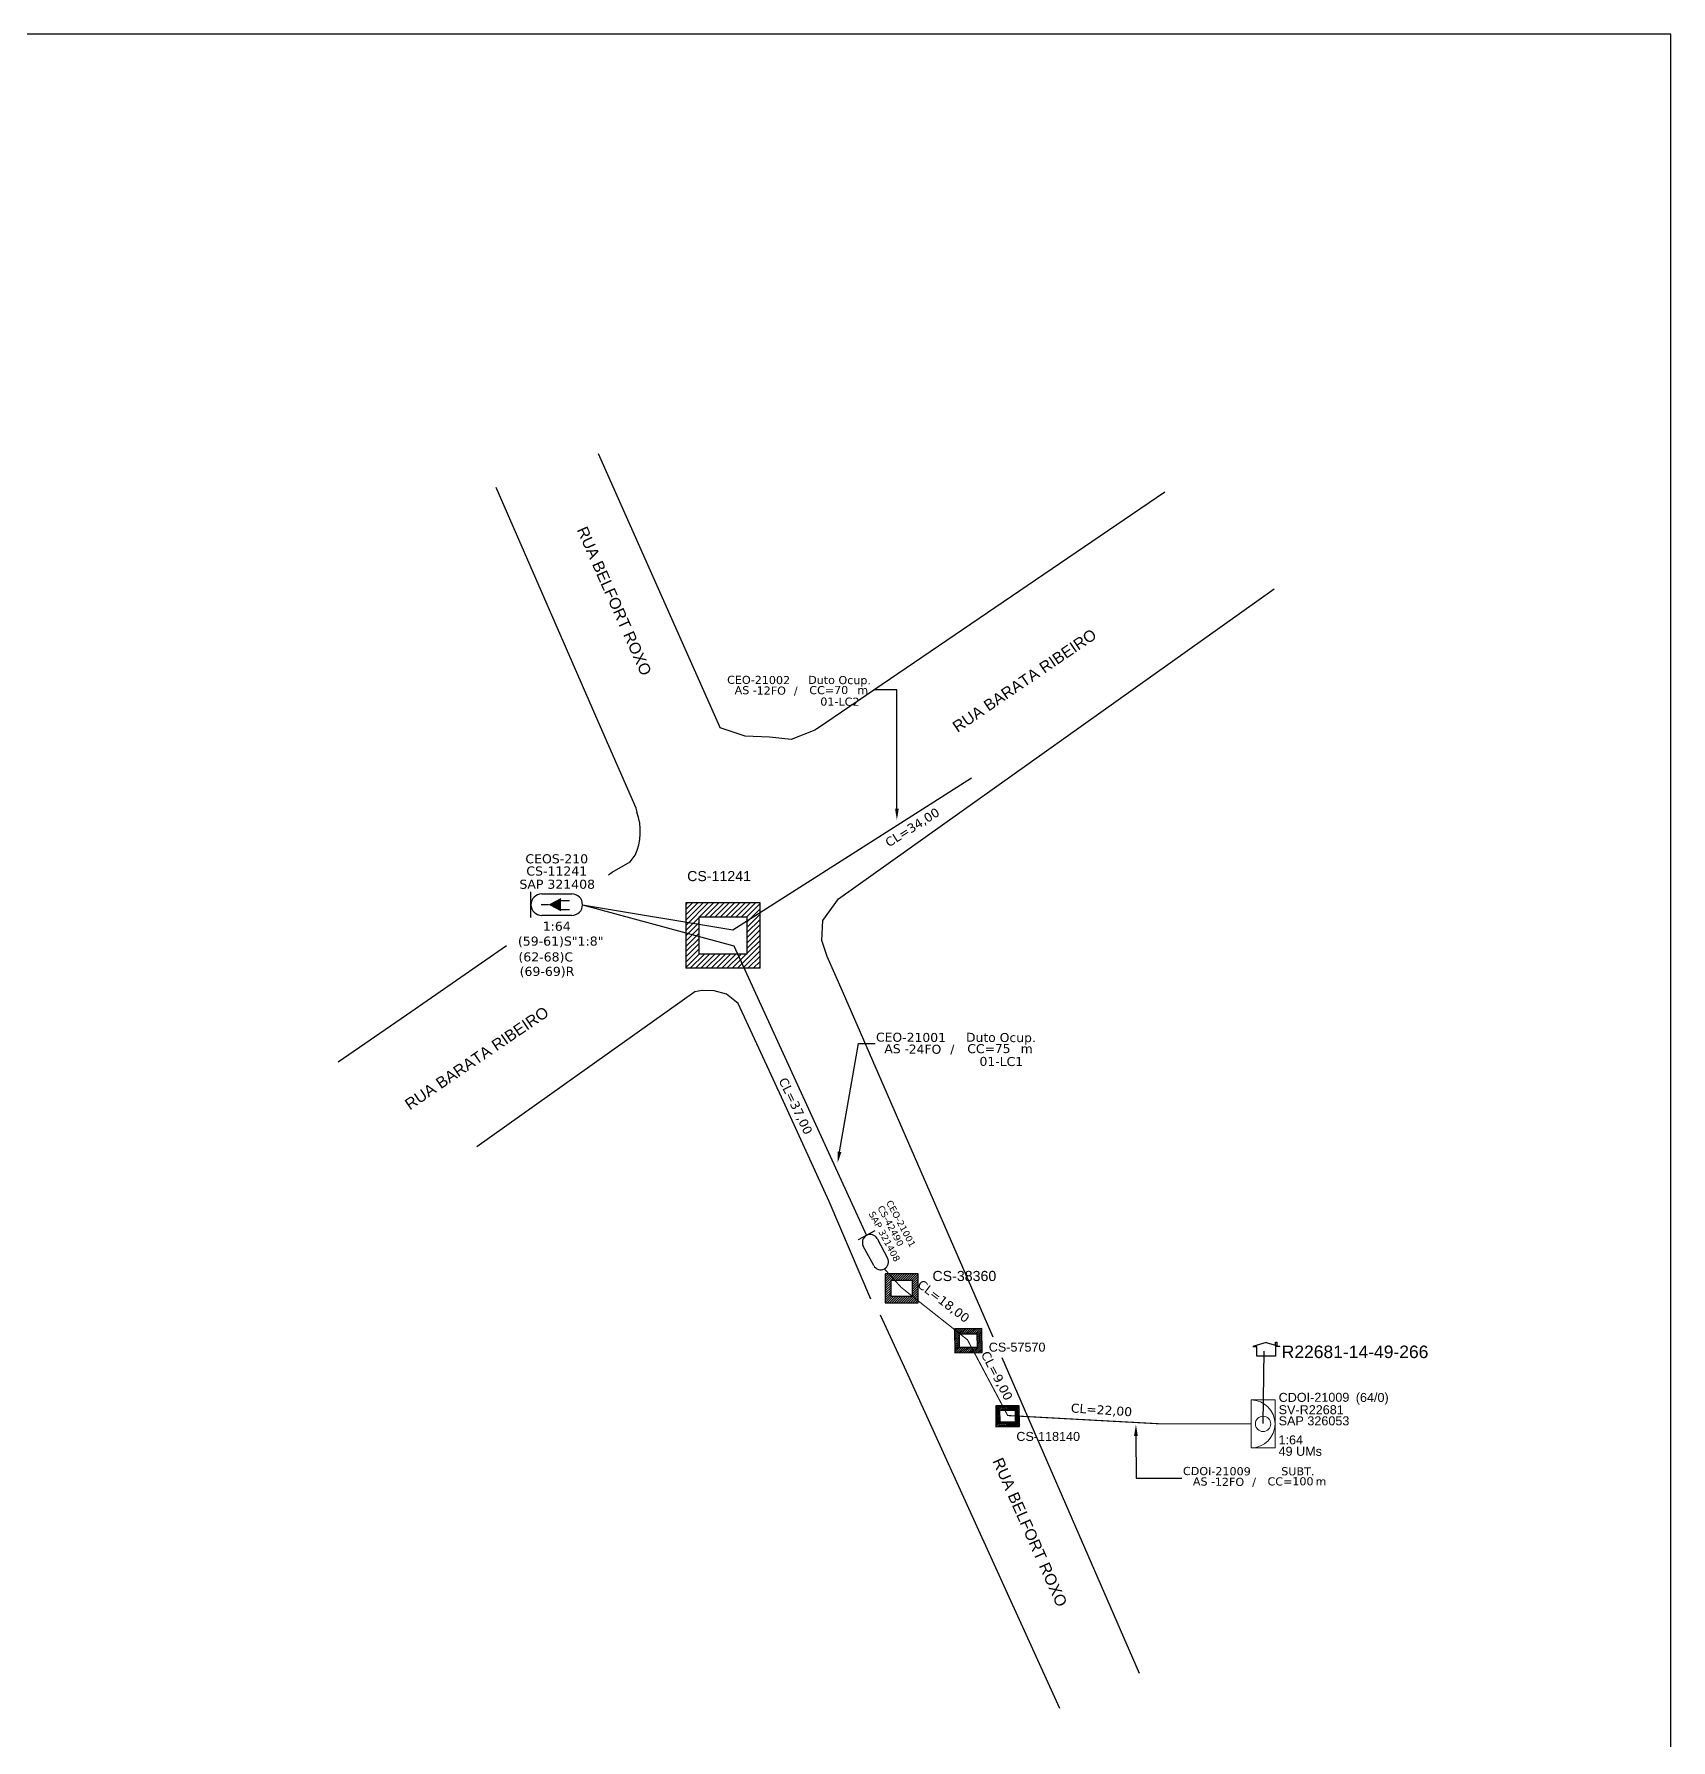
# Model space of a CAD drawing. Extents: x -4 to 837, y 1 to 595.
# Drawn here: x 526.2 to 837.2, y 271.1 to 595.3 of the extents above; entities that cross this region are included whole.
import ezdxf
from ezdxf import colors
from ezdxf.entities.mleader import LeaderData, LeaderLine
from ezdxf.enums import TextEntityAlignment as Align
from ezdxf.math import Vec2, Vec3

# ---------------------------------------------------------------- set-up
doc = ezdxf.new("R2010")
doc.units = 0
for name, color, linetype in [('10.1-Caixas Subterrâneas', 5, 'Continuous'), ('20.4-CEOS', 1, 'Continuous'), ('20.5-CEO', 1, 'Continuous'), ('CAP_A_INSTALAR', 1, 'Continuous'), ('CELULAS_GPON', 7, 'Continuous'), ('INDICAÇÃO', 7, 'Continuous'), ('label_cabos', 7, 'Continuous'), ('LOGRADOURO', 5, 'Continuous'), ('MUB', 251, 'Continuous'), ('surveys', 7, 'Continuous'), ('surveys legendas', 7, 'Continuous')]:
    doc.layers.add(name, color=color, linetype=linetype)
doc.layers.add("20.0-LEGENDA DOS CDO'S", color=1, linetype='Continuous', lineweight=0)
doc.layers.add('20.1-CDO_INTERIOR', color=1, linetype='Continuous', lineweight=0)
doc.layers.add('DROP DE CLIENTE', color=140, linetype='Continuous', plot=False)
doc.styles.add('ARIAL', font='arial.ttf')
doc.styles.add('siredit', font='verdana.ttf')
doc.linetypes.add('FENCELINE1', pattern='A,0.25,-0.1,[133,ltypeshp.shx,S=0.1,R=0,X=-0.1,Y=0],-0.1,1', length=1.45)

# ---------------------------------------------------------------- blocks, each defined once
blk = doc.blocks.new('*U106')
at = {"layer": '20.4-CEOS', "color": 7, "style": 'siredit'}
for tag, p in [('FIBRAS_SPLITTER', (0, 0)), ('FIBRAS_TOP_C', (0, -4.13)), ('RESERVA_FINAIS', (0, -5.46))]:
    blk.add_attdef(tag, p, '', height=1.01, dxfattribs=at)
for tag, p, flags in [('ID_ATIVIDADE', (0, -6.77), 3), ('FATOR', (0, -8.09), 1), ('QTDE', (0, -9.4), 1), ('FID', (0, -10.71), 1)]:
    blk.add_attdef(tag, p, '', height=1.01, dxfattribs=dict(at, flags=flags))
blk = doc.blocks.new('Inst CB DT OCUP CFOA-SM-AS-80-TS-24')
at = {"layer": 'label_cabos', "color": 0, "style": 'siredit'}
for tag, flags, p in [('ID_ATIVIDADE', 3, (1.31, 2.67)), ('FATOR', 1, (11.56, 2.55))]:
    blk.add_attdef(tag, text='', height=1, rotation=359.69, dxfattribs=dict(at, flags=flags)).set_placement(p, align=Align.MIDDLE_CENTER)
for tag, p in [('TIPO_CABO', (1.76, 0)), ('DESTINO_CABO', (3.13, 1.26)), ('CABO', (4.69, -0.05)), ('/', (7.71, -0.05)), ('LANCE', (10.91, 0)), ('TIPO_CABO', (13.11, 1.24)), ('UND', (15.96, 0)), ('FID', (13.15, -1.41))]:
    blk.add_attdef(tag, text='', height=1, rotation=359.69, dxfattribs=at).set_placement(p, align=Align.MIDDLE_CENTER)
blk.add_attdef('QTDE', (12.43, -0.47), '', height=1, rotation=359.69, dxfattribs=at)
blk = doc.blocks.new('*X84')
at = {"color": 0, "linetype": 'Continuous'}
for p, q in [((-1.25, 0.34099), (-0.49099, 1.1)), ((-1.25, 0.517767), (-0.667767, 1.1)), ((-1.25, 0.694544), (-0.844544, 1.1)), ((-1.25, 0.87132), (-1.02132, 1.1)), ((-1.25, 1.048097), (-1.198097, 1.1)), ((-1.25, 0.164214), (-0.8035, 0.610714)), ((-0.789214, 0.625), (-0.314214, 1.1)), ((-0.612437, 0.625), (-0.137437, 1.1)), ((-0.43566, 0.625), (0.03934, 1.1)), ((-0.258883, 0.625), (0.216117, 1.1)), ((-0.082107, 0.625), (0.392893, 1.1)), ((0.09467, 0.625), (0.56967, 1.1)), ((0.271447, 0.625), (0.746447, 1.1)), ((0.448223, 0.625), (0.923223, 1.1)), ((0.625, 0.625), (1.1, 1.1)), ((0.801777, 0.625), (1.25, 1.073223)), ((0.8035, 0.449947), (1.25, 0.896447)), ((0.8035, 0.27317), (1.25, 0.71967)), ((-1.25, -0.012563), (-0.8035, 0.433937)), ((-1.25, -0.18934), (-0.8035, 0.25716)), ((-1.25, -0.366117), (-0.8035, 0.080383)), ((0.8035, 0.096393), (1.25, 0.542893)), ((0.8035, -0.080383), (1.25, 0.366117)), ((0.8035, -0.25716), (1.25, 0.18934)), ((0.8035, -0.433937), (1.25, 0.012563)), ((-1.25, -0.542893), (-0.8035, -0.096393)), ((-1.25, -0.71967), (-0.8035, -0.27317)), ((-1.25, -0.896447), (-0.8035, -0.449947)), ((0.49099, -1.1), (1.25, -0.34099)), ((0.667767, -1.1), (1.25, -0.517767)), ((0.8035, -0.610714), (1.25, -0.164214)), ((-1.25, -1.073223), (-0.801777, -0.625)), ((-1.1, -1.1), (-0.625, -0.625)), ((-0.923223, -1.1), (-0.448223, -0.625)), ((-0.746447, -1.1), (-0.271447, -0.625)), ((-0.56967, -1.1), (-0.09467, -0.625)), ((-0.392893, -1.1), (0.082107, -0.625)), ((-0.216117, -1.1), (0.258883, -0.625)), ((-0.03934, -1.1), (0.43566, -0.625)), ((0.137437, -1.1), (0.612437, -0.625)), ((0.314214, -1.1), (0.789214, -0.625)), ((0.844544, -1.1), (1.25, -0.694544)), ((1.02132, -1.1), (1.25, -0.87132)), ((1.198097, -1.1), (1.25, -1.048097))]:
    blk.add_line(p, q, dxfattribs=at)
blk = doc.blocks.new('*X109')
at = {"color": 0, "linetype": 'Continuous'}
for p, q in [((-1.25, 0.34099), (-0.49099, 1.1)), ((-1.25, 0.517767), (-0.667767, 1.1)), ((-1.25, 0.694544), (-0.844544, 1.1)), ((-1.25, 0.87132), (-1.02132, 1.1)), ((-1.25, 1.048097), (-1.198097, 1.1)), ((-1.25, 0.164214), (-0.8035, 0.610714)), ((-1.25, -0.012563), (-0.8035, 0.433937)), ((-1.25, -0.18934), (-0.8035, 0.25716)), ((-1.25, -0.366117), (-0.8035, 0.080383)), ((-0.789214, 0.625), (-0.314214, 1.1)), ((-0.612437, 0.625), (-0.137437, 1.1)), ((-0.43566, 0.625), (0.03934, 1.1)), ((-0.258883, 0.625), (0.216117, 1.1)), ((-0.082107, 0.625), (0.392893, 1.1)), ((0.09467, 0.625), (0.56967, 1.1)), ((0.271447, 0.625), (0.746447, 1.1)), ((0.448223, 0.625), (0.923223, 1.1)), ((0.625, 0.625), (1.1, 1.1)), ((0.801777, 0.625), (1.25, 1.073223)), ((0.8035, 0.449947), (1.25, 0.896447)), ((0.8035, 0.27317), (1.25, 0.71967)), ((0.8035, 0.096393), (1.25, 0.542893)), ((0.8035, -0.080383), (1.25, 0.366117)), ((0.8035, -0.25716), (1.25, 0.18934)), ((0.8035, -0.433937), (1.25, 0.012563)), ((-1.25, -0.542893), (-0.8035, -0.096393)), ((-1.25, -0.71967), (-0.8035, -0.27317)), ((-1.25, -0.896447), (-0.8035, -0.449947)), ((-1.25, -1.073223), (-0.801777, -0.625)), ((-1.1, -1.1), (-0.625, -0.625)), ((-0.923223, -1.1), (-0.448223, -0.625)), ((-0.746447, -1.1), (-0.271447, -0.625)), ((-0.56967, -1.1), (-0.09467, -0.625)), ((-0.392893, -1.1), (0.082107, -0.625)), ((-0.216117, -1.1), (0.258883, -0.625)), ((-0.03934, -1.1), (0.43566, -0.625)), ((0.137437, -1.1), (0.612437, -0.625)), ((0.314214, -1.1), (0.789214, -0.625)), ((0.49099, -1.1), (1.25, -0.34099)), ((0.667767, -1.1), (1.25, -0.517767)), ((0.8035, -0.610714), (1.25, -0.164214)), ((0.844544, -1.1), (1.25, -0.694544)), ((1.02132, -1.1), (1.25, -0.87132)), ((1.198097, -1.1), (1.25, -1.048097))]:
    blk.add_line(p, q, dxfattribs=at)
blk = doc.blocks.new('SURVEY_SURVEY')
for p, q in [((0, 0.0000127), (-0.0000126, 0.000009)), ((-0.0000126, 0.000009), (-0.0000086, 0.000009)), ((-0.0000086, 0), (-0.0000086, 0.000009)), ((0.0000086, 0), (-0.0000086, 0)), ((0, 0.0000127), (0.0000126, 0.000009)), ((0.0000084, 0.0000132), (0.0000098, 0.0000132)), ((0.0000084, 0.0000103), (0.0000084, 0.0000132)), ((0.0000126, 0.000009), (0.0000086, 0.000009)), ((0.0000086, 0.000009), (0.0000086, 0)), ((0.0000098, 0.0000132), (0.0000098, 0.0000099))]:
    blk.add_line(p, q)

msp = doc.modelspace()

# ---------------------------------------------------------------- linework, layer by layer
for p, q in [((837.17, 595.26), (-3.83, 595.26)), ((837.17, 1.26), (837.17, 595.26))]:
    msp.add_line(p, q)
at = {"layer": '10.1-Caixas Subterrâneas', "color": 30}
for p, q in [((649.99, 430.16, 0.42), (649.99, 417.75, 0.42)), ((664.1, 430.16, 0.42), (649.99, 430.16, 0.42)), ((664.1, 417.75, 0.42), (664.1, 430.16, 0.42)), ((652.51, 420.43, 0.42), (652.51, 427.48, 0.42)), ((652.51, 427.48, 0.42), (661.58, 427.48, 0.42)), ((661.58, 427.48, 0.42), (661.58, 420.43, 0.42)), ((661.58, 420.43, 0.42), (652.51, 420.43, 0.42)), ((664.1, 417.75, 0.42), (649.99, 417.75, 0.42)), ((687.87, 359.63), (687.88, 354.13)), ((694.13, 359.63), (687.87, 359.63)), ((688.99, 358.44), (688.99, 358.44)), ((688.99, 355.32), (688.99, 358.44)), ((688.99, 358.44), (693.01, 358.44)), ((693.01, 358.44), (693.01, 355.32)), ((694.13, 354.13), (694.13, 359.63)), ((687.88, 354.13), (694.13, 354.13)), ((693.01, 355.32), (688.99, 355.32)), ((706.24, 349.27), (701.04, 349.21)), ((701.04, 349.21), (701.1, 344.63)), ((701.98, 348.23), (705.32, 348.27)), ((701.98, 348.23), (701.98, 348.23)), ((702.02, 345.63), (701.98, 348.23)), ((705.32, 348.27), (705.36, 345.68)), ((706.3, 344.7), (706.24, 349.27)), ((701.1, 344.63), (706.3, 344.7)), ((705.36, 345.68), (702.02, 345.63)), ((713.36, 334.59), (708.87, 334.54)), ((708.87, 334.54), (708.92, 330.58)), ((713.42, 330.64), (713.36, 334.59)), ((709.68, 333.69), (712.57, 333.73)), ((709.68, 333.69), (709.68, 333.69)), ((709.71, 331.45), (709.68, 333.69)), ((712.6, 331.48), (709.71, 331.45)), ((712.57, 333.73), (712.6, 331.48)), ((708.92, 330.58), (713.42, 330.64))]:
    msp.add_line(p, q, dxfattribs=at)
at = {"layer": '20.1-CDO_INTERIOR', "color": 1, "lineweight": 18, "elevation": 0.21}
msp.add_lwpolyline([(761.95, 335.68), (761.95, 326.59), (757.4, 326.58), (757.4, 335.68)], close=True, dxfattribs=at)
at = {"layer": '20.1-CDO_INTERIOR', "color": 1, "lineweight": 18}
msp.add_circle((759.68, 331.13, 0.21), 1.46, dxfattribs=at)
msp.add_arc((757.4, 331.13, 0.21), 4.55, 270.0276, 90.0276, dxfattribs=at)
at = {"layer": '20.4-CEOS', "color": 7}
for p, q in [((622.61, 431.85), (628.33, 431.85)), ((628.33, 427.77), (622.61, 427.77))]:
    msp.add_line(p, q, dxfattribs=at)
for points in [[(620.57, 427.35), (620.57, 432.27)], [(623.89, 429.81), (622.51, 429.81)], [(626.15, 430.62), (627.89, 430.62)], [(626.15, 428.92), (627.89, 428.92)]]:
    msp.add_lwpolyline(points, dxfattribs=at)
msp.add_lwpolyline([(623.89, 429.81, 0, 2.52, 0), (626.26, 429.81, 2.52, 2.52, 0)], format="xyseb", dxfattribs=at)
for centre, start, end in [((622.61, 429.81), 90, 270), ((628.33, 429.81), 270, 90)]:
    msp.add_arc(centre, 2.04, start, end, dxfattribs=at)
at = {"layer": '20.5-CEO', "color": 5}
for p, q in [((686.35, 366.34), (688.34, 362.63)), ((685.69, 361.22), (683.71, 364.92))]:
    msp.add_line(p, q, dxfattribs=at)
msp.add_lwpolyline([(685.92, 367.81), (682.73, 366.1)], dxfattribs=at)
for centre, start, end in [((685.03, 365.63), 28.1503, 208.1503), ((687.02, 361.93), 208.1503, 28.1503)]:
    msp.add_arc(centre, 1.5, start, end, dxfattribs=at)
at = {"layer": 'CAP_A_INSTALAR', "color": 7, "linetype": 'FENCELINE1', "ltscale": 2}
for p, q in [((658.93, 425, 0.21), (704.27, 453.89, 0.21)), ((630.38, 429.81, 0.21), (659.12, 421.98, 0.21)), ((630.38, 429.81, 0.21), (658.93, 425, 0.21)), ((659.12, 421.98, 0.21), (684.34, 366.96, 0.21))]:
    msp.add_line(p, q, dxfattribs=at)
at = {"layer": 'CAP_A_INSTALAR', "linetype": 'FENCELINE1', "ltscale": 5, "const_width": 0.214, "elevation": 0.21}
msp.add_lwpolyline([(687.72, 360.6), (690.93, 357.06), (703.52, 347.1), (711.16, 332.72), (740.38, 331.13), (757.4, 331.13)], dxfattribs=at)
at = {"layer": 'DROP DE CLIENTE'}
msp.add_lwpolyline([(759.85, 344.98), (759.61, 331.18)], dxfattribs=at)
at = {"layer": 'MUB'}
for points in [[(656.45, 463.6), (633.41, 515.51)], [(633.78, 463.6), (613.93, 509.08)], [(741.02, 508.21), (674.99, 463.3)], [(679, 430.9), (761.8, 489.86)], [(640.72, 447.36), (640.54, 448.12), (633.78, 463.6)], [(675.46, 463.6), (674.52, 463), (670, 461.21), (665.91, 461.65), (661.29, 461.83), (656.52, 463.44), (656.45, 463.6)], [(635.3, 435.5), (636.01, 435.99), (639.43, 437.96), (640.36, 439.2)], [(679, 430.9), (680.06, 431.65)], [(676.84, 419.99), (675.81, 423.03), (676, 426.8), (679, 430.9)], [(596.91, 408.89), (615.94, 422.08)], [(708.4, 347.59), (679.78, 413.35), (676.84, 419.99)], [(677.23, 373.37), (668.57, 392.4), (659.95, 411.03), (657.73, 412.8), (655.39, 413.46), (653.12, 413.49), (651.72, 413.26), (610.26, 383.78)], [(583.95, 399.91), (596.91, 408.89)], [(685.13, 354.81), (677.23, 373.37)], [(691.94, 341.07), (687.01, 351.77)], [(736.22, 283.67), (710.11, 343.66)], [(721.09, 277.02), (691.94, 341.07)]]:
    msp.add_lwpolyline(points, dxfattribs=at)
msp.add_arc((630.68, 443.71), 10.68, 335.0194, 19.9815, dxfattribs=at)

# ---------------------------------------------------------------- block references
at = {"layer": '10.1-Caixas Subterrâneas', "color": 30}
for name, p, xscale, yscale, zscale, rotation in [('*X84', (657.04, 423.95, 0.42), 5.642124986734123, 5.642124986734123, 11.28424997346825, 180.000000000063), ('*X109', (691, 356.88), 2.500544553758909, 2.500544553758909, 5.001089107517819, 180.0191175169924), ('*X109', (703.67, 346.95), 2.079701067807236, 2.079701067807236, 4.159402135614473, 180.755982465794), ('*X109', (711.14, 332.59), 1.797866569876232, 1.797866569876232, 3.595733139752465, 180.755982465794)]:
    msp.add_blockref(name, p, dxfattribs=dict(at, xscale=xscale, yscale=yscale, zscale=zscale, rotation=rotation))
at = {"layer": '20.4-CEOS', "color": 0, "lineweight": 0}
ref = msp.add_blockref('*U106', (618.09, 422.02), dxfattribs=dict(at, xscale=1.712542238736692, yscale=1.712542238736692, zscale=1.712542238736692))
ref.add_attrib('FIBRAS_SPLITTER', '(59-61)S"1:8"', (618.09, 422.02), dxfattribs={"color": 7, "height": 1.7291, "style": 'siredit'})
ref.add_attrib('FIBRAS_TOP_C', '(62-68)C', (618.19, 419.02), dxfattribs={"color": 7, "height": 1.729, "style": 'siredit'})
ref.add_attrib('RESERVA_FINAIS', '(69-69)R', (618.42, 416.27), dxfattribs={"color": 7, "height": 1.729, "style": 'siredit'})
at = {"layer": 'label_cabos', "color": 0, "lineweight": 0}
ref = msp.add_blockref('Inst CB DT OCUP CFOA-SM-AS-80-TS-24', (659, 470.58), dxfattribs=dict(at, xscale=1.541288014863023, yscale=1.541288014863023, zscale=1.541288014863023))
ref.add_attrib('DESTINO_CABO', 'CEO-21002', dxfattribs={"color": 0, "height": 1.541, "rotation": 359.69, "style": 'siredit'}).set_placement((663.83, 472.52), align=Align.MIDDLE_CENTER)
ref.add_attrib('CABO', '12FO', dxfattribs={"color": 0, "height": 1.541, "rotation": 359.69, "style": 'siredit'}).set_placement((666.23, 470.5), align=Align.MIDDLE_CENTER)
ref.add_attrib('TIPO_CABO', 'Duto Ocup.', dxfattribs={"color": 0, "height": 1.541, "rotation": 359.69, "style": 'siredit'}).set_placement((679.21, 472.5), align=Align.MIDDLE_CENTER)
ref.add_attrib('/', '/', dxfattribs={"color": 0, "height": 1.54, "rotation": 359.69, "style": 'siredit'}).set_placement((670.89, 470.5), align=Align.MIDDLE_CENTER)
ref.add_attrib('TIPO_CABO', 'AS - ', dxfattribs={"color": 0, "height": 1.541, "rotation": 359.69, "style": 'siredit'}).set_placement((661.72, 470.57), align=Align.MIDDLE_CENTER)
ref.add_attrib('FID', '01-LC2', dxfattribs={"color": 0, "height": 1.541, "rotation": 359.69, "style": 'siredit'}).set_placement((679.27, 468.4), align=Align.MIDDLE_CENTER)
ref.add_attrib('LANCE', 'CC=', dxfattribs={"color": 0, "height": 1.541, "rotation": 359.69, "style": 'siredit'}).set_placement((675.82, 470.58), align=Align.MIDDLE_CENTER)
ref.add_attrib('QTDE', '70', (678.16, 469.85), dxfattribs={"color": 0, "height": 1.541, "rotation": 359.69, "style": 'siredit'})
ref.add_attrib('UND', 'm', dxfattribs={"color": 0, "height": 1.54, "rotation": 359.69, "style": 'siredit'}).set_placement((683.61, 470.58), align=Align.MIDDLE_CENTER)
ref = msp.add_blockref('Inst CB DT OCUP CFOA-SM-AS-80-TS-24', (687.42, 402.44), dxfattribs=dict(at, xscale=1.712542238736692, yscale=1.712542238736692, zscale=1.712542238736692))
ref.add_attrib('DESTINO_CABO', 'CEO-21001', dxfattribs={"color": 0, "height": 1.713, "rotation": 359.69, "style": 'siredit'}).set_placement((692.78, 404.6), align=Align.MIDDLE_CENTER)
ref.add_attrib('CABO', '24FO', dxfattribs={"color": 0, "height": 1.713, "rotation": 359.69, "style": 'siredit'}).set_placement((695.44, 402.35), align=Align.MIDDLE_CENTER)
ref.add_attrib('TIPO_CABO', 'Duto Ocup.', dxfattribs={"color": 0, "height": 1.713, "rotation": 359.69, "style": 'siredit'}).set_placement((709.87, 404.57), align=Align.MIDDLE_CENTER)
ref.add_attrib('/', '/', dxfattribs={"color": 0, "height": 1.71, "rotation": 359.69, "style": 'siredit'}).set_placement((700.63, 402.35), align=Align.MIDDLE_CENTER)
ref.add_attrib('TIPO_CABO', 'AS - ', dxfattribs={"color": 0, "height": 1.713, "rotation": 359.69, "style": 'siredit'}).set_placement((690.44, 402.43), align=Align.MIDDLE_CENTER)
ref.add_attrib('FID', '01-LC1', dxfattribs={"color": 0, "height": 1.713, "rotation": 359.69, "style": 'siredit'}).set_placement((709.94, 400.01), align=Align.MIDDLE_CENTER)
ref.add_attrib('LANCE', 'CC=', dxfattribs={"color": 0, "height": 1.713, "rotation": 359.69, "style": 'siredit'}).set_placement((706.1, 402.44), align=Align.MIDDLE_CENTER)
ref.add_attrib('QTDE', '75', (708.7, 401.62), dxfattribs={"color": 0, "height": 1.713, "rotation": 359.69, "style": 'siredit'})
ref.add_attrib('UND', 'm', dxfattribs={"color": 0, "height": 1.71, "rotation": 359.69, "style": 'siredit'}).set_placement((714.76, 402.44), align=Align.MIDDLE_CENTER)
ref = msp.add_blockref('Inst CB DT OCUP CFOA-SM-AS-80-TS-24', (746.08, 320.2), dxfattribs=dict(at, xscale=1.541288014863023, yscale=1.541288014863023, zscale=1.541288014863023))
ref.add_attrib('DESTINO_CABO', 'CDOI-21009', dxfattribs={"color": 0, "height": 1.541, "rotation": 359.69, "style": 'siredit'}).set_placement((750.9, 322.15), align=Align.MIDDLE_CENTER)
ref.add_attrib('CABO', '12FO', dxfattribs={"color": 0, "height": 1.541, "rotation": 359.69, "style": 'siredit'}).set_placement((753.3, 320.12), align=Align.MIDDLE_CENTER)
ref.add_attrib('TIPO_CABO', 'SUBT.', dxfattribs={"color": 0, "height": 1.541, "rotation": 359.69, "style": 'siredit'}).set_placement((766.28, 322.12), align=Align.MIDDLE_CENTER)
ref.add_attrib('/', '/', dxfattribs={"color": 0, "height": 1.54, "rotation": 359.69, "style": 'siredit'}).set_placement((757.97, 320.12), align=Align.MIDDLE_CENTER)
ref.add_attrib('TIPO_CABO', 'AS - ', dxfattribs={"color": 0, "height": 1.541, "rotation": 359.69, "style": 'siredit'}).set_placement((748.79, 320.19), align=Align.MIDDLE_CENTER)
ref.add_attrib('LANCE', 'CC=', dxfattribs={"color": 0, "height": 1.541, "rotation": 359.69, "style": 'siredit'}).set_placement((762.89, 320.2), align=Align.MIDDLE_CENTER)
ref.add_attrib('QTDE', '100', (765.23, 319.47), dxfattribs={"color": 0, "height": 1.541, "rotation": 359.69, "style": 'siredit'})
ref.add_attrib('UND', 'm', dxfattribs={"color": 0, "height": 1.54, "rotation": 359.69, "style": 'siredit'}).set_placement((770.68, 320.2), align=Align.MIDDLE_CENTER)
at = {"layer": 'surveys', "color": 151, "xscale": 205339.4807011924, "yscale": 205339.4807011924, "zscale": 205339.4807011924}
msp.add_blockref('SURVEY_SURVEY', (760.29, 343.98, 0.3), dxfattribs=at)

# ---------------------------------------------------------------- texts
at = {"layer": '10.1-Caixas Subterrâneas', "color": 30, "style": 'ARIAL'}
for s, height, p in [('CS-11241', 1.927, (650.25, 434.28)), ('CS-38360', 1.927, (696.86, 358.28)), ('CS-57570', 1.713, (707.56, 344.86)), ('CS-118140', 1.713, (712.8, 327.89))]:
    msp.add_text(s, height=height, dxfattribs=at).set_placement(p)
at = {"layer": "20.0-LEGENDA DOS CDO'S", "color": 1, "style": 'ARIAL'}
for s, rotation, p in [('SV-R22681', 359.9724, (762.64, 332.97)), ('CDOI-21009', 0.118, (762.64, 335.31)), ('SAP 326053', 359.9724, (762.64, 330.86)), ('1:64', 359.9724, (762.62, 327.24)), ('49 UMs', 359.9724, (762.62, 325.07))]:
    msp.add_text(s, height=1.713, rotation=rotation, dxfattribs=at).set_placement(p)
msp.add_text('(64/0)', height=1.713, rotation=359.9724, dxfattribs=at).set_placement((780.42, 335.3), align=Align.CENTER)
at = {"layer": '20.4-CEOS', "color": 7, "style": 'siredit'}
for s, p in [('CEOS-210', (625.47, 439.39)), ('SAP 321408', (625.56, 434.56)), ('CS-11241', (625.47, 437.07)), ('1:64', (625.47, 426.58))]:
    msp.add_text(s, height=1.729, dxfattribs=at).set_placement(p, align=Align.TOP_CENTER)
at = {"layer": '20.4-CEOS', "color": 5, "style": 'siredit'}
msp.add_text('CEO-21001', height=1.264, rotation=298.1503, dxfattribs=at).set_placement((691.44, 369.49), align=Align.TOP_CENTER)
at = {"layer": '20.5-CEO', "color": 5, "style": 'siredit'}
for s, p in [('SAP 321408', (688.31, 367.04)), ('CS-42490', (689.49, 369.06))]:
    msp.add_text(s, height=1.27, rotation=298.1503, dxfattribs=at).set_placement(p, align=Align.TOP_CENTER)
at = {"layer": 'CELULAS_GPON', "style": 'siredit'}
for s, rotation, p in [('CL=34,00', 32.3306, (688.57, 440.68)), ('CL=37,00', 295.5799, (667.59, 396.42))]:
    msp.add_text(s, height=1.713, rotation=rotation, dxfattribs=at).set_placement(p)
at = {"layer": 'CELULAS_GPON', "color": 3, "style": 'siredit'}
for s, rotation, p in [('CL=18,00', 322.7057, (693.83, 357.3)), ('CL=9,00', 297.4179, (706.02, 344.4)), ('CL=22,00', 356.2323, (723.11, 333.32))]:
    msp.add_text(s, height=1.713, rotation=rotation, dxfattribs=at).set_placement(p)
at = {"layer": 'LOGRADOURO', "style": 'ARIAL'}
for s, rotation, p in [('RUA BELFORT ROXO', 293.899, (629.23, 501.07)), ('RUA BARATA RIBEIRO', 34.2535, (701.62, 462.45)), ('RUA BARATA RIBEIRO', 34.2535, (597.54, 390.69)), ('RUA BELFORT ROXO', 293.899, (708.21, 324.09))]:
    msp.add_text(s, height=2.1407, rotation=rotation, dxfattribs=at).set_placement(p)
at = {"layer": 'surveys legendas', "color": 0, "style": 'ARIAL'}
msp.add_text(' R22681-14-49-266', height=2.3765, dxfattribs=at).set_placement((762.3, 343.64))

# ---------------------------------------------------------------- leaders
at = {"layer": 'INDICAÇÃO', "color": 0}
ml = msp.add_multileader_mtext('Standard', dxfattribs=at)
ml.set_content('')
ml.set_leader_properties()
ml.build(insert=Vec2(0, 0))
ml.multileader.update_dxf_attribs({"arrow_head_size": 2.14})
ctx = ml.context
ctx.base_point, ctx.char_height, ctx.arrow_head_size, ctx.landing_gap_size, ctx.plane_origin = Vec3(677.25, 470.67), 8.56, 2.14, 4.28, Vec3(690.1, 460.48)
ctx.text_align_type = 2
notes = []
notes.append((ctx, [(0, (1, 1, 0), (690.1, 470.67), (-1, 0), 4.28, [(0, [(690.1, 445.91)], 0, [])])]))
ctx.mtext.insert, ctx.mtext.alignment, ctx.mtext.flow_direction = Vec3(681.54, 474.95), 3, 5
ml = msp.add_multileader_mtext('Standard', dxfattribs=at)
ml.set_content('')
ml.set_leader_properties()
ml.build(insert=Vec2(0, 0))
ml.multileader.update_dxf_attribs({"arrow_head_size": 2.14})
ctx = ml.context
ctx.base_point, ctx.char_height, ctx.arrow_head_size, ctx.landing_gap_size, ctx.plane_origin = Vec3(686, 403.41), 8.56, 2.14, 4.28, Vec3(671.47, 397.44)
notes.append((ctx, [(0, (1, 1, 0), (682.81, 403.41), (1, 0), 3.19, [(0, [(678.84, 380.72)], 0, [])])]))
ctx.mtext.insert, ctx.mtext.flow_direction = Vec3(690.28, 407.69), 5
ml = msp.add_multileader_mtext('Standard', dxfattribs=at)
ml.set_content('')
ml.set_leader_properties()
ml.build(insert=Vec2(0, 0))
ml.multileader.update_dxf_attribs({"arrow_head_size": 2.14})
ctx = ml.context
ctx.base_point, ctx.char_height, ctx.arrow_head_size, ctx.landing_gap_size, ctx.plane_origin = Vec3(744.23, 320.82), 8.56, 2.14, 4.28, Vec3(735.54, 331.01)
notes.append((ctx, [(0, (1, 1, 0), (735.54, 320.82), (1, 0), 8.69, [(0, [(735.52, 331)], 0, [])])]))
ctx.mtext.insert, ctx.mtext.flow_direction = Vec3(748.51, 325.1), 5
for ctx, leaders in notes:
    for number, flags, end, landing, length, lines in leaders:
        leader = LeaderData()
        leader.index, (leader.has_last_leader_line, leader.has_dogleg_vector, leader.attachment_direction) = number, flags
        leader.last_leader_point, leader.dogleg_vector, leader.dogleg_length = Vec3(end), Vec3(landing), length
        for number, points, colour, breaks in lines:
            line = LeaderLine()
            line.index, line.vertices, line.color, line.breaks = number, Vec3.list(points), colors.encode_raw_color(colour), breaks
            leader.lines.append(line)
        ctx.leaders.append(leader)

doc.saveas('drawing.dxf')
